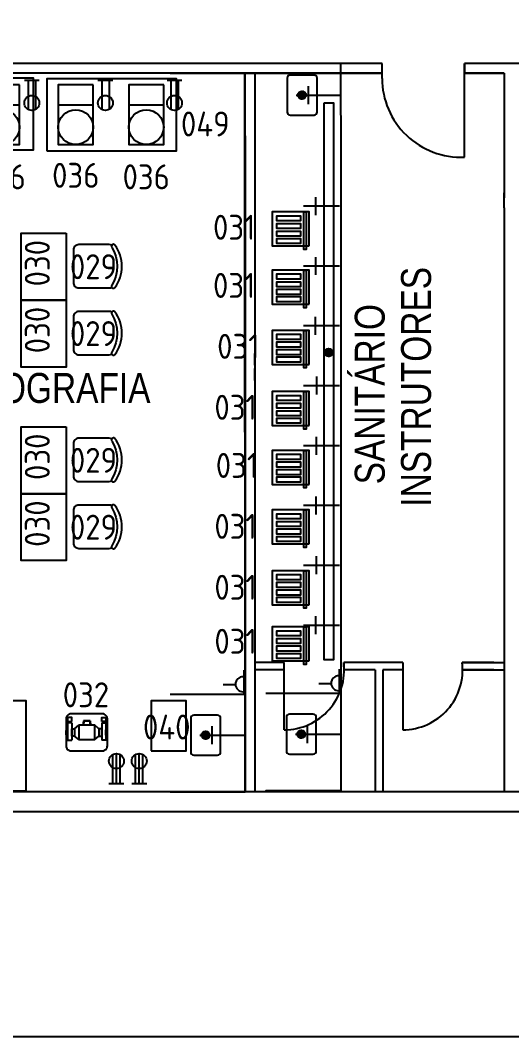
# Model space of a CAD drawing. Header units: millimetres. Extents: x 18768 to 1484868, y -11027 to 520152.
# Drawn here: x 1410204 to 1415130, y 136290 to 146475 of the extents above; entities that cross this region are included whole.
import ezdxf
from ezdxf.enums import TextEntityAlignment as Align

# ---------------------------------------------------------------- set-up
doc = ezdxf.new("R2010")
doc.units = ezdxf.units.MM
for name, color, linetype in [('018', 4, 'Continuous'), ('L018-SIMBOLO1', 3, 'Continuous'), ('L025-IMPLANTAÇÃO', 1, 'Continuous'), ('L025-TEXTO', 7, 'Continuous'), ('L035-ARRANJO-ADQUIRIR', 102, 'Continuous'), ('L035-ARRANJO-EXISTENTE', 180, 'Continuous'), ('L035-TEXTO', 40, 'Continuous'), ('PAREDES', 7, 'Continuous')]:
    doc.layers.add(name, color=color, linetype=linetype)
doc.layers.add('L035-DEMOLIÇÃO', color=40, linetype='Continuous', plot=False)
doc.styles.add('ISO-CP--25', font='isocp.shx', dxfattribs={"height": 250})
doc.styles.add('ISO-CP--250', font='isocp.shx', dxfattribs={"height": 250})
doc.styles.get("Standard").update_dxf_attribs({"font": 'arial.ttf'})

# ---------------------------------------------------------------- blocks, each defined once
blk = doc.blocks.new('BL_SENAI_id9300044259')
at = {"layer": 'L035-ARRANJO-ADQUIRIR', "color": 0, "linetype": 'ByBlock', "lineweight": -2}
for points in [[(-55, 0), (-55, 0), (-55, -340), (-55, -340), (315, -340), (315, -340), (315, 0), (315, 0)], [(-30, -337), (-30, -337), (0, -337), (0, -337), (0, 33), (0, 33), (-30, 33), (-30, 33)], [(27, -71), (27, -71), (272, -71), (272, -71), (272, -26), (272, -26), (27, -26), (27, -26)], [(27, -145), (27, -145), (272, -145), (272, -145), (272, -100), (272, -100), (27, -100), (27, -100)], [(27, -221), (27, -221), (272, -221), (272, -221), (272, -176), (272, -176), (27, -176), (27, -176)], [(27, -298), (27, -298), (272, -298), (272, -298), (272, -253), (272, -253), (27, -253), (27, -253)]]:
    blk.add_lwpolyline(points, close=True, dxfattribs=at)
at = {"layer": 'L025-TEXTO', "style": 'ISO-CP--25'}
blk.add_attdef('rmp_mt_codmaterial', (15, 15), '', height=40, dxfattribs=at)
at = {"layer": 'L025-TEXTO', "style": 'ISO-CP--25', "flags": 1}
for tag in ['rmp_mt_nomeunid', 'rmp_mt_potencia', 'rmp_mt_cod']:
    blk.add_attdef(tag, (15, 15), '', height=40, dxfattribs=at)
blk = doc.blocks.new('BL_SENAI_id9320211390')
at = {"layer": 'L035-ARRANJO-EXISTENTE', "color": 0}
blk.add_lwpolyline([(577, -153), (-93, -153), (-93, 297), (577, 297)], close=True, dxfattribs=at)
at = {"layer": 'L025-TEXTO', "style": 'ISO-CP--25'}
blk.add_attdef('rmp_mt_codmaterial', (15, 15), '', height=40, dxfattribs=at)
at = {"layer": 'L025-TEXTO', "style": 'ISO-CP--25', "flags": 1}
for tag in ['rmp_mt_nomeunid', 'rmp_mt_potencia', 'rmp_mt_cod']:
    blk.add_attdef(tag, (15, 15), '', height=40, dxfattribs=at)
blk = doc.blocks.new('BL_SENAI_id9320211210')
at = {"layer": 'L035-ARRANJO-EXISTENTE', "color": 0}
for points in [[(246, 239, 0.129448), (219, 246), (-85, 246, 0.414214), (-139, 192), (-139, -134, 0.414214), (-85, -188), (221, -188, 0.120944), (246, -181)], [(246, 218, -0.290756), (246, -161, 0.829608), (275, -188, 0.333333), (275, 245, 0.829608), (246, 219)]]:
    blk.add_lwpolyline(points, format="xyb", dxfattribs=at)
at = {"layer": 'L025-TEXTO', "style": 'ISO-CP--25'}
blk.add_attdef('rmp_mt_codmaterial', (15, 15), '', height=40, dxfattribs=at)
at = {"layer": 'L025-TEXTO', "style": 'ISO-CP--25', "flags": 1}
for tag in ['rmp_mt_nomeunid', 'rmp_mt_potencia', 'rmp_mt_cod']:
    blk.add_attdef(tag, (15, 15), '', height=40, dxfattribs=at)
blk = doc.blocks.new('BL_SENAI_id9320240560')
at = {"layer": 'L035-ARRANJO-ADQUIRIR', "color": 0}
blk.add_lwpolyline([(-82, -590), (818, -590), (818, 860), (-82, 860)], close=True, dxfattribs=at)
at = {"layer": 'L025-TEXTO', "style": 'ISO-CP--250'}
blk.add_attdef('rmp_mt_codmaterial', (15, 15), '', height=40, dxfattribs=at)
at = {"layer": 'L025-TEXTO', "style": 'ISO-CP--250', "flags": 1}
for tag in ['rmp_mt_nomeunid', 'rmp_mt_potencia', 'rmp_mt_cod']:
    blk.add_attdef(tag, (15, 15), '', height=40, dxfattribs=at)
blk = doc.blocks.new('BL_SENAI_id9330313130')
at = {"layer": 'L035-ARRANJO-EXISTENTE', "color": 0}
for p, q in [((-2, 569), (-2, 531)), ((13, 569), (-2, 569)), ((13, 531), (13, 572)), ((13, 531), (184, 531)), ((82, 581), (88, 586)), ((134, 581), (82, 581)), ((82, 572), (82, 581)), ((134, 572), (82, 572)), ((128, 586), (88, 586)), ((134, 581), (128, 586)), ((134, 572), (134, 581)), ((184, 572), (184, 531)), ((-10, 413), (35, 419)), ((-10, 413), (-10, 346)), ((-4, 408), (35, 413)), ((-4, 408), (-4, 352)), ((71, 502), (35, 460)), ((179, 460), (144, 502)), ((-10, 346), (35, 340)), ((-4, 352), (35, 346)), ((-2, 191), (-2, 229)), ((13, 229), (184, 229)), ((13, 229), (13, 187)), ((71, 258), (35, 299)), ((179, 299), (144, 258)), ((184, 187), (184, 229)), ((13, 191), (-2, 191)), ((134, 187), (82, 187)), ((82, 187), (82, 179)), ((134, 178), (82, 178)), ((82, 178), (88, 174)), ((128, 174), (88, 174)), ((134, 178), (128, 174)), ((134, 187), (134, 178))]:
    blk.add_line(p, q, dxfattribs=at)
blk.add_lwpolyline([(242, 587), (-28, 587, 0.414214), (-78, 537), (-78, 222, 0.414214), (-28, 172), (242, 172, 0.414214), (292, 222), (292, 537, 0.414214)], format="xyb", close=True, dxfattribs=at)
for points in [[(-2, 531), (-42, 531), (-42, 572), (184, 572), (184, 569)], [(-2, 229), (-42, 229), (-42, 187), (184, 187), (184, 191)]]:
    blk.add_lwpolyline(points, dxfattribs=at)
for points in [[(144, 502), (144, 531), (71, 531), (71, 502)], [(35, 299), (179, 299), (179, 460), (35, 460)], [(144, 258), (144, 229), (71, 229), (71, 258)]]:
    blk.add_lwpolyline(points, close=True, dxfattribs=at)
at = {"layer": 'L025-TEXTO', "style": 'ISO-CP--25'}
blk.add_attdef('rmp_mt_codmaterial', (15, 15), '', height=40, dxfattribs=at)
at = {"layer": 'L025-TEXTO', "style": 'ISO-CP--25', "flags": 1}
for tag in ['rmp_mt_nomeunid', 'rmp_mt_potencia', 'rmp_mt_cod']:
    blk.add_attdef(tag, (15, 15), '', height=40, dxfattribs=at)
blk = doc.blocks.new('BL_SENAI_id9330313530')
at = {"layer": 'L035-ARRANJO-ADQUIRIR', "color": 0, "linetype": 'ByBlock', "lineweight": -2}
blk.add_line((0, 0), (350, 0), dxfattribs=at)
blk.add_lwpolyline([(350, 200), (0, 200), (0, -400), (350, -400)], close=True, dxfattribs=at)
blk.add_circle((175, -225), 175, dxfattribs=at)
at = {"layer": 'L025-TEXTO', "style": 'ISO-CP--25'}
blk.add_attdef('rmp_mt_codmaterial', (15, 15), '', height=40, dxfattribs=at)
at = {"layer": 'L025-TEXTO', "style": 'ISO-CP--25', "flags": 1}
for tag in ['rmp_mt_nomeunid', 'rmp_mt_potencia', 'rmp_mt_cod']:
    blk.add_attdef(tag, (15, 15), '', height=40, dxfattribs=at)
blk = doc.blocks.new('BL_SENAI_id9330391970')
at = {"layer": 'L035-ARRANJO-ADQUIRIR', "color": 0, "linetype": 'ByBlock', "lineweight": -2}
blk.add_lwpolyline([(0, 0), (350, 0), (350, 500), (0, 500)], close=True, dxfattribs=at)
at = {"layer": 'L025-TEXTO', "linetype": 'ByBlock', "lineweight": -2, "style": 'ISO-CP--25'}
blk.add_attdef('rmp_mt_codmaterial', (15, 15), '', height=40, dxfattribs=at)
at = {"layer": 'L025-TEXTO', "linetype": 'ByBlock', "lineweight": -2, "style": 'ISO-CP--25', "flags": 1}
for tag in ['rmp_mt_nomeunid', 'rmp_mt_potencia', 'rmp_mt_cod']:
    blk.add_attdef(tag, (15, 15), '', height=40, dxfattribs=at)
blk = doc.blocks.new('BL_SENAI_id9320260310')
at = {"layer": 'L035-ARRANJO-ADQUIRIR', "color": 0, "linetype": 'ByBlock', "lineweight": -2}
blk.add_lwpolyline([(0, 0), (1300, 0), (1300, 720), (0, 720)], close=True, dxfattribs=at)
at = {"layer": 'L025-TEXTO', "linetype": 'ByBlock', "lineweight": -2, "style": 'ISO-CP--25'}
blk.add_attdef('rmp_mt_codmaterial', (15, 15), '', height=40, dxfattribs=at)
at = {"layer": 'L025-TEXTO', "linetype": 'ByBlock', "lineweight": -2, "style": 'ISO-CP--25', "flags": 1}
for tag in ['rmp_mt_nomeunid', 'rmp_mt_potencia', 'rmp_mt_cod']:
    blk.add_attdef(tag, (15, 15), '', height=40, dxfattribs=at)

msp = doc.modelspace()

# ---------------------------------------------------------------- hatches: boundary and pattern name
at = {"layer": 'L025-IMPLANTAÇÃO', "linetype": 'Continuous'}
h = msp.add_hatch(dxfattribs=at)
h.set_pattern_fill('ANSI31', color=256, scale=16, angle=630, style=0)
h.set_pattern_definition([(315, (1336541.3567, 231428.484), (1.414213562, 1.414213562), [])])
h.paths.add_polyline_path([(1413067.933, 145725.519, 0.414213562), (1413027.933, 145765.519, 0.414213562), (1412987.933, 145725.519)])
h.paths.add_polyline_path([(1413027.933, 145685.519, 0.414213562), (1413067.933, 145725.519), (1412987.933, 145725.519, 0.414213562)])
h = msp.add_hatch(dxfattribs=at)
h.set_pattern_fill('ANSI31', color=256, scale=16, angle=630, style=0)
h.set_pattern_definition([(315, (1336808.4391, 228848.761), (1.414213562, 1.414213562), [])])
h.paths.add_polyline_path([(1413335.016, 143145.796, 0.414213562), (1413295.016, 143185.796, 0.414213562), (1413255.016, 143145.796)])
h.paths.add_polyline_path([(1413295.016, 143105.796, 0.414213562), (1413335.016, 143145.796), (1413255.016, 143145.796, 0.414213562)])
h = msp.add_hatch(dxfattribs=at)
h.set_pattern_fill('ANSI31', color=256, scale=16, angle=630, style=0)
h.set_pattern_definition([(315, (1335575.1682, 225014.151), (1.414213562, 1.414213562), [])])
h.paths.add_polyline_path([(1412101.745, 139311.186, 0.414213562), (1412061.745, 139351.186, 0.414213562), (1412021.745, 139311.186)])
h.paths.add_polyline_path([(1412061.745, 139271.186, 0.414213562), (1412101.745, 139311.186), (1412021.745, 139311.186, 0.414213562)])
h = msp.add_hatch(dxfattribs=at)
h.set_pattern_fill('ANSI31', color=256, scale=16, angle=630, style=0)
h.set_pattern_definition([(315, (1336533.9435, 225024.304), (1.414213562, 1.414213562), [])])
h.paths.add_polyline_path([(1413060.52, 139321.339, 0.414213562), (1413020.52, 139361.339, 0.414213562), (1412980.52, 139321.339)])
h.paths.add_polyline_path([(1413020.52, 139281.339, 0.414213562), (1413060.52, 139321.339), (1412980.52, 139321.339, 0.414213562)])

# ---------------------------------------------------------------- linework, layer by layer
at = {"layer": '018'}
for p, q in [((1412443.358, 139963.144), (1412443.358, 139713.144)), ((1413402.133, 139973.297), (1413402.133, 139723.297)), ((1412236.388, 139818.694), (1412361.388, 139818.694)), ((1413195.163, 139828.847), (1413320.163, 139828.847))]:
    msp.add_line(p, q, dxfattribs=at)
for centre in [(1412436.388, 139821.896), (1413395.163, 139832.049)]:
    msp.add_arc(centre, 75, 90, 270, dxfattribs=at)
at = {"layer": 'DEFPOINTS'}
for p, q in [((1414655.72, 146043.6), (1414655.72, 145944.6)), ((1415248.261, 146043.6), (1414655.72, 146043.6)), ((1414655.72, 145944.6), (1415055.72, 145944.6)), ((1415054.876, 144596.354), (1415054.876, 144746.354)), ((1412556.431, 144595.6), (1412556.431, 144595.6)), ((1412556.431, 144595.6), (1412556.431, 144595.6)), ((1412556.431, 144595.6), (1412556.431, 144595.6)), ((1412556.431, 144595.6), (1412556.431, 144595.6)), ((1412556.431, 144595.6), (1412556.431, 143895.6)), ((1412556.333, 143017.786), (1412556.333, 143137.786)), ((1412556.333, 142865.61), (1412556.333, 142985.61)), ((1412850.387, 140040.539), (1412556.431, 140040.539)), ((1412850.387, 139965.539), (1412556.431, 139965.539)), ((1414633.181, 140040.539), (1415055.72, 140040.539)), ((1414637.887, 139965.539), (1415055.72, 139965.539))]:
    msp.add_line(p, q, dxfattribs=at)
at = {"layer": 'L018-SIMBOLO1'}
for p, q in [((1410394.466, 145872.511), (1410244.466, 145872.511)), ((1410281.966, 145872.511), (1410281.966, 145582.559)), ((1410356.966, 145872.511), (1410356.966, 145582.559)), ((1411132.231, 145872.511), (1410982.231, 145872.511)), ((1411019.731, 145872.511), (1411019.731, 145582.559)), ((1411094.731, 145872.511), (1411094.731, 145582.559)), ((1411824.648, 145872.511), (1411674.648, 145872.511)), ((1411712.148, 145872.511), (1411712.148, 145582.559)), ((1411787.148, 145872.511), (1411787.148, 145582.559)), ((1411167.895, 138826.413), (1411167.895, 139126.413)), ((1411395.807, 138826.413), (1411395.807, 139126.413)), ((1411130.395, 138826.413), (1411130.395, 139116.365)), ((1411205.395, 138826.413), (1411205.395, 139116.365)), ((1411358.307, 138826.413), (1411358.307, 139116.365)), ((1411433.307, 138826.413), (1411433.307, 139116.365)), ((1411092.895, 138826.413), (1411242.895, 138826.413)), ((1411320.807, 138826.413), (1411470.807, 138826.413))]:
    msp.add_line(p, q, dxfattribs=at)
for centre in [(1410319.466, 145647.511), (1411057.231, 145647.511), (1411749.648, 145647.511), (1411167.895, 139051.413), (1411395.807, 139051.413)]:
    msp.add_circle(centre, 75, dxfattribs=at)
at = {"layer": 'L025-IMPLANTAÇÃO', "linetype": 'Continuous'}
for p, q in [((1411705.413, 145944.6), (1413830.72, 145944.6)), ((1413088.619, 145815.922), (1413088.619, 145635.922)), ((1412968.619, 145725.922), (1413423.619, 145725.922)), ((1413163.971, 144702.863), (1413163.971, 144522.863)), ((1413043.971, 144615.27), (1413403.971, 144615.27)), ((1413043.971, 144015.27), (1413403.971, 144015.27)), ((1413163.971, 144102.863), (1413163.971, 143922.863)), ((1413043.971, 143415.27), (1413403.971, 143415.27)), ((1413160.79, 143502.863), (1413160.79, 143322.863)), ((1413173.512, 142905.303), (1413173.512, 142725.303)), ((1413043.971, 142815.27), (1413403.971, 142815.27)), ((1413170.332, 142301.492), (1413170.332, 142121.492)), ((1413043.971, 142215.27), (1413403.971, 142215.27)), ((1413167.151, 141702.863), (1413167.151, 141522.863)), ((1413043.971, 141615.27), (1413403.971, 141615.27)), ((1413170.332, 141105.938), (1413170.332, 140925.938)), ((1413043.971, 141015.27), (1413403.971, 141015.27)), ((1413163.971, 140502.863), (1413163.971, 140322.863)), ((1413043.971, 140415.27), (1413403.971, 140415.27)), ((1411707.431, 139720.643), (1412457.431, 139720.643)), ((1412666.206, 139730.796), (1413416.206, 139730.796)), ((1412122.431, 139401.59), (1412122.431, 139221.59)), ((1413081.206, 139411.743), (1413081.206, 139231.743)), ((1412002.431, 139311.59), (1412457.431, 139311.59)), ((1412961.206, 139321.743), (1413416.206, 139321.743))]:
    msp.add_line(p, q, dxfattribs=at)
for points in [[(1412878.619, 145895.922), (1412878.619, 145555.922, 0.414213562), (1412908.619, 145525.922), (1413148.619, 145525.922, 0.414213562), (1413178.619, 145555.922), (1413178.619, 145895.922, 0.414213562), (1413148.619, 145925.922), (1412908.619, 145925.922, 0.414213562)], [(1411912.431, 139481.59), (1411912.431, 139141.59, 0.414213562), (1411942.431, 139111.59), (1412182.431, 139111.59, 0.414213562), (1412212.431, 139141.59), (1412212.431, 139481.59, 0.414213562), (1412182.431, 139511.59), (1411942.431, 139511.59, 0.414213562)], [(1412871.206, 139491.743), (1412871.206, 139151.743, 0.414213562), (1412901.206, 139121.743), (1413141.206, 139121.743, 0.414213562), (1413171.206, 139151.743), (1413171.206, 139491.743, 0.414213562), (1413141.206, 139521.743), (1412901.206, 139521.743, 0.414213562)]]:
    msp.add_lwpolyline(points, format="xyb", close=True, dxfattribs=at)
for points in [[(1413248.166, 145645.796), (1413248.166, 140070.796), (1413348.166, 140070.796), (1413348.166, 145645.796)], [(1412457.431, 138744.6), (1411707.431, 138744.6), (1411707.431, 138744.6), (1412457.431, 138744.6)], [(1413416.206, 138754.753), (1412666.206, 138754.753), (1412666.206, 138754.753), (1413416.206, 138754.753)]]:
    msp.add_lwpolyline(points, close=True, dxfattribs=at)
for centre in [(1413027.933, 145725.519), (1413295.016, 143145.796), (1412061.745, 139311.186), (1413020.52, 139321.339)]:
    msp.add_circle(centre, 40, dxfattribs=at)
at = {"layer": 'L035-DEMOLIÇÃO', "linetype": 'ByBlock', "lineweight": -2}
msp.add_lwpolyline([(1437540.298, 136290.012), (1345642.017, 136290.012), (1345642.017, 173818.605), (1437540.298, 173818.605)], close=True, dxfattribs=at)
at = {"layer": 'PAREDES'}
for p, q in [((1413830.72, 146043.6), (1404858.161, 146043.6)), ((1413414.529, 146043.6), (1413416.206, 145004.753)), ((1413830.72, 145893.6), (1413830.72, 146043.6)), ((1414655.72, 145104.375), (1414655.72, 146043.6)), ((1415105.009, 146043.6), (1414655.72, 146043.6)), ((1415105.009, 146043.6), (1414655.72, 146043.6)), ((1413830.72, 145944.6), (1404858.161, 145944.6)), ((1412455.413, 145944.6), (1412457.431, 144694.6)), ((1412457.431, 138744.6), (1412455.413, 145944.6)), ((1412556.431, 145944.6), (1412556.431, 138744.6)), ((1415055.72, 145944.6), (1414655.72, 145944.6)), ((1415055.72, 145944.6), (1414655.72, 145944.6)), ((1415055.72, 145944.6), (1415055.72, 144694.6)), ((1413416.206, 145004.753), (1413416.206, 138754.753)), ((1412457.431, 144694.6), (1412457.431, 138744.6)), ((1415055.72, 144595.6), (1415055.72, 138744.6)), ((1412850.387, 140040.539), (1412650.387, 140040.539)), ((1412850.387, 139965.539), (1412650.387, 139965.539)), ((1412850.387, 139365.539), (1412850.387, 140040.539)), ((1414037.887, 140040.539), (1413445.681, 140040.539)), ((1413450.387, 139965.539), (1413450.387, 140040.539)), ((1413762.887, 139965.539), (1413450.387, 139965.539)), ((1413762.887, 139965.539), (1413762.887, 138744.6)), ((1413837.887, 139965.539), (1413837.887, 138744.6)), ((1414037.887, 139965.539), (1413837.887, 139965.539)), ((1414037.887, 140040.539), (1414037.887, 139365.539)), ((1414950.387, 140040.539), (1414633.181, 140040.539)), ((1414950.387, 139965.539), (1414637.887, 139965.539)), ((1421953.298, 138744.6), (1405003.71, 138744.6)), ((1421953.298, 138544.6), (1404996.062, 138544.6))]:
    msp.add_line(p, q, dxfattribs=at)
for centre, radius, start, end in [((1414620.72, 145893.6), 790, 180, 272.5392518), ((1412850.387, 139965.539), 600, 270, 7.1807558), ((1414037.887, 139965.539), 600, 270, 7.1807558)]:
    msp.add_arc(centre, radius, start, end, dxfattribs=at)

# ---------------------------------------------------------------- block references
at = {"layer": 'L035-ARRANJO-ADQUIRIR'}
ref = msp.add_blockref('BL_SENAI_id9320260310', (1409037.405, 145175.946), dxfattribs=at)
ref.add_attrib('rmp_mt_codmaterial', '049', dxfattribs={"layer": 'L025-TEXTO', "linetype": 'ByBlock', "lineweight": -2, "height": 250, "style": 'ISO-CP--25'}).set_placement((1409575.508, 145994.946), align=Align.MIDDLE)
ref = msp.add_blockref('BL_SENAI_id9320260310', (1410471.136, 145167.553), dxfattribs=at)
ref.add_attrib('rmp_mt_codmaterial', '049', dxfattribs={"layer": 'L025-TEXTO', "linetype": 'ByBlock', "lineweight": -2, "height": 250, "style": 'ISO-CP--25'}).set_placement((1412058.353, 145436.646), align=Align.MIDDLE)
ref = msp.add_blockref('BL_SENAI_id9330313530', (1409847.059, 145629.288), dxfattribs=at)
ref.add_attrib('rmp_mt_codmaterial', '036', dxfattribs={"layer": 'L025-TEXTO', "height": 250, "style": 'ISO-CP--25'}).set_placement((1410022.059, 144906.84), align=Align.MIDDLE)
ref = msp.add_blockref('BL_SENAI_id9330313530', (1410584.824, 145629.288), dxfattribs=at)
ref.add_attrib('rmp_mt_codmaterial', '036', dxfattribs={"layer": 'L025-TEXTO', "height": 250, "style": 'ISO-CP--25'}).set_placement((1410760.2, 144921.926), align=Align.MIDDLE)
ref = msp.add_blockref('BL_SENAI_id9330313530', (1411291.282, 145629.288), dxfattribs=at)
ref.add_attrib('rmp_mt_codmaterial', '036', dxfattribs={"layer": 'L025-TEXTO', "height": 250, "style": 'ISO-CP--25'}).set_placement((1411466.282, 144906.84), align=Align.MIDDLE)
ref = msp.add_blockref('BL_SENAI_id9300044259', (1413043.759, 144214.646), dxfattribs=dict(at, rotation=180))
ref.add_attrib('rmp_mt_codmaterial', '031', dxfattribs={"layer": 'L025-TEXTO', "height": 250, "style": 'ISO-CP--25'}).set_placement((1412347.869, 144401.457), align=Align.MIDDLE)
ref = msp.add_blockref('BL_SENAI_id9320211390', (1410509.965, 143763.452), dxfattribs=dict(at, rotation=90))
ref.add_attrib('rmp_mt_codmaterial', '030', dxfattribs={"layer": 'L025-TEXTO', "height": 250, "rotation": 90, "style": 'ISO-CP--25'}).set_placement((1410373.939, 144041.205), align=Align.MIDDLE)
ref = msp.add_blockref('BL_SENAI_id9320211210', (1410874.732, 143981.215), dxfattribs=at)
ref.add_attrib('rmp_mt_codmaterial', '029', dxfattribs={"layer": 'L025-TEXTO', "height": 250, "style": 'ISO-CP--25'}).set_placement((1410937.276, 144005.84), align=Align.MIDDLE)
ref = msp.add_blockref('BL_SENAI_id9300044259', (1413043.759, 143631.55), dxfattribs=dict(at, rotation=180))
ref.add_attrib('rmp_mt_codmaterial', '031', dxfattribs={"layer": 'L025-TEXTO', "height": 250, "style": 'ISO-CP--25'}).set_placement((1412347.869, 143818.667), align=Align.MIDDLE)
ref = msp.add_blockref('BL_SENAI_id9320211390', (1410509.965, 143093.452), dxfattribs=dict(at, rotation=90))
ref.add_attrib('rmp_mt_codmaterial', '030', dxfattribs={"layer": 'L025-TEXTO', "height": 250, "rotation": 90, "style": 'ISO-CP--25'}).set_placement((1410373.939, 143371.205), align=Align.MIDDLE)
ref = msp.add_blockref('BL_SENAI_id9320211210', (1410874.732, 143311.215), dxfattribs=at)
ref.add_attrib('rmp_mt_codmaterial', '029', dxfattribs={"layer": 'L025-TEXTO', "height": 250, "style": 'ISO-CP--25'}).set_placement((1410937.276, 143335.84), align=Align.MIDDLE)
ref = msp.add_blockref('BL_SENAI_id9300044259', (1413043.759, 143027.235), dxfattribs=dict(at, rotation=180))
ref.add_attrib('rmp_mt_codmaterial', '031', dxfattribs={"layer": 'L025-TEXTO', "height": 250, "style": 'ISO-CP--25'}).set_placement((1412389.53, 143208.126), align=Align.MIDDLE)
ref = msp.add_blockref('BL_SENAI_id9300044259', (1413043.759, 142414.201), dxfattribs=dict(at, rotation=180))
ref.add_attrib('rmp_mt_codmaterial', '031', dxfattribs={"layer": 'L025-TEXTO', "height": 250, "style": 'ISO-CP--25'}).set_placement((1412361.756, 142597.584), align=Align.MIDDLE)
ref = msp.add_blockref('BL_SENAI_id9320211390', (1410509.965, 141823.452), dxfattribs=dict(at, rotation=90))
ref.add_attrib('rmp_mt_codmaterial', '030', dxfattribs={"layer": 'L025-TEXTO', "height": 250, "rotation": 90, "style": 'ISO-CP--25'}).set_placement((1410373.939, 142101.205), align=Align.MIDDLE)
ref = msp.add_blockref('BL_SENAI_id9320211210', (1410874.732, 142041.215), dxfattribs=at)
ref.add_attrib('rmp_mt_codmaterial', '029', dxfattribs={"layer": 'L025-TEXTO', "height": 250, "style": 'ISO-CP--25'}).set_placement((1410937.276, 142065.84), align=Align.MIDDLE)
ref = msp.add_blockref('BL_SENAI_id9300044259', (1413043.759, 141824.71), dxfattribs=dict(at, rotation=180))
ref.add_attrib('rmp_mt_codmaterial', '031', dxfattribs={"layer": 'L025-TEXTO', "height": 250, "style": 'ISO-CP--25'}).set_placement((1412375.643, 142014.794), align=Align.MIDDLE)
ref = msp.add_blockref('BL_SENAI_id9320211390', (1410509.965, 141153.452), dxfattribs=dict(at, rotation=90))
ref.add_attrib('rmp_mt_codmaterial', '030', dxfattribs={"layer": 'L025-TEXTO', "height": 250, "rotation": 90, "style": 'ISO-CP--25'}).set_placement((1410373.939, 141431.205), align=Align.MIDDLE)
ref = msp.add_blockref('BL_SENAI_id9320211210', (1410874.732, 141371.215), dxfattribs=at)
ref.add_attrib('rmp_mt_codmaterial', '029', dxfattribs={"layer": 'L025-TEXTO', "height": 250, "style": 'ISO-CP--25'}).set_placement((1410937.276, 141395.84), align=Align.MIDDLE)
ref = msp.add_blockref('BL_SENAI_id9300044259', (1413043.759, 141229.61), dxfattribs=dict(at, rotation=180))
ref.add_attrib('rmp_mt_codmaterial', '031', dxfattribs={"layer": 'L025-TEXTO', "height": 250, "style": 'ISO-CP--25'}).set_placement((1412361.756, 141404.252), align=Align.MIDDLE)
ref = msp.add_blockref('BL_SENAI_id9300044259', (1413043.759, 140618.9), dxfattribs=dict(at, rotation=180))
ref.add_attrib('rmp_mt_codmaterial', '031', dxfattribs={"layer": 'L025-TEXTO', "height": 250, "style": 'ISO-CP--25'}).set_placement((1412361.756, 140793.711), align=Align.MIDDLE)
ref = msp.add_blockref('BL_SENAI_id9300044259', (1413043.759, 140056.732), dxfattribs=dict(at, rotation=180))
ref.add_attrib('rmp_mt_codmaterial', '031', dxfattribs={"layer": 'L025-TEXTO', "height": 250, "style": 'ISO-CP--25'}).set_placement((1412361.756, 140252.549), align=Align.MIDDLE)
ref = msp.add_blockref('BL_SENAI_id9330313130', (1410490.168, 139446.701), dxfattribs=dict(at, rotation=270))
ref.add_attrib('rmp_mt_codmaterial', '032', dxfattribs={"layer": 'L025-TEXTO', "height": 250, "style": 'ISO-CP--25'}).set_placement((1410861.913, 139590.902), align=Align.CENTER)
ref = msp.add_blockref('BL_SENAI_id9320240560', (1409402.405, 139572.474), dxfattribs=dict(at, rotation=270))
ref.add_attrib('rmp_mt_codmaterial', '033', dxfattribs={"layer": 'L025-TEXTO', "height": 250, "rotation": 90, "style": 'ISO-CP--250'}).set_placement((1408964.812, 139231.512), align=Align.MIDDLE)
at = {"layer": 'L035-ARRANJO-ADQUIRIR', "linetype": 'ByBlock', "lineweight": -2}
ref = msp.add_blockref('BL_SENAI_id9330391970', (1411516.206, 139154.753), dxfattribs=at)
ref.add_attrib('rmp_mt_codmaterial', '040', dxfattribs={"layer": 'L025-TEXTO', "linetype": 'ByBlock', "lineweight": -2, "height": 250, "style": 'ISO-CP--25'}).set_placement((1411671.944, 139393.108), align=Align.MIDDLE)

# ---------------------------------------------------------------- texts
at = {"layer": 'L035-TEXTO', "width": 0.8}
for s, p in [('INSTRUTORES', (1414321.098, 141600.863)), ('SANITÁRIO', (1413856.852, 141825.103))]:
    msp.add_text(s, height=300, rotation=90, dxfattribs=at).set_placement(p)
msp.add_text('LAB. DE METALOGRAFIA', height=300, dxfattribs=at).set_placement((1407503.72, 142641.161))

doc.saveas('drawing.dxf')
